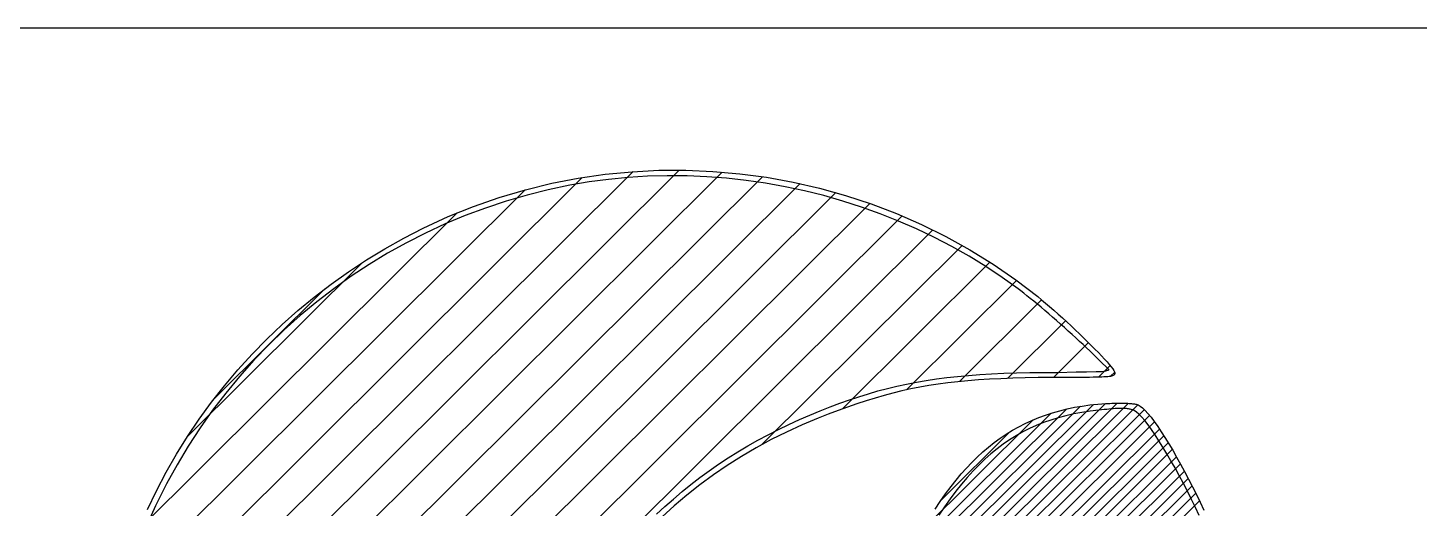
# Model space of a CAD drawing. Extents: x 0 to 420, y -1 to 297.
# Drawn here: x 185.83 to 201.67, y 10.33 to 15.8 of the extents above; entities that cross this region are included whole.
import ezdxf

# ---------------------------------------------------------------- set-up
doc = ezdxf.new("R2010")
doc.units = 0
doc.layers.get('0').update_dxf_attribs({"color": 15, "linetype": 'CONTINUOUS'})
doc.layers.add('SCD_DRAW', color=11, linetype='CONTINUOUS')

# ---------------------------------------------------------------- blocks, each defined once
blk = doc.blocks.new('EX_A3Frame_SysCAD2')
at = {"linetype": 'CONTINUOUS'}
for p, q in [((-0.226262, 15.804123), (420.273738, 15.804123)), ((186.61504, 7.583081), (193.246161, 14.183502)), ((186.61504, 7.583081), (193.246161, 14.183502)), ((186.626407, 8.100732), (192.720559, 14.166672)), ((186.626407, 8.100732), (192.720559, 14.166672)), ((186.627163, 7.086507), (193.735393, 14.161828)), ((186.627163, 7.086507), (193.735393, 14.161828)), ((186.669148, 6.620485), (194.192381, 14.108888)), ((186.669148, 6.620485), (194.192381, 14.108888)), ((186.688586, 8.670869), (192.142354, 14.099387)), ((186.688586, 8.670869), (192.142354, 14.099387)), ((192.097321, 14.09195), (192.402187, 14.136045)), ((192.402187, 14.136045), (192.70843, 14.165789)), ((192.663148, 14.100232), (192.440664, 14.078537)), ((192.886551, 14.11402), (192.663148, 14.100232)), ((192.70843, 14.165789), (193.015478, 14.181247)), ((193.110585, 14.119968), (192.886551, 14.11402)), ((193.015478, 14.181247), (193.322755, 14.182482)), ((193.334962, 14.118143), (193.110585, 14.119968)), ((193.322755, 14.182482), (193.629687, 14.16956)), ((193.559395, 14.108609), (193.334962, 14.118143)), ((193.783596, 14.091434), (193.559395, 14.108609)), ((193.629687, 14.16956), (193.935702, 14.142542)), ((193.935702, 14.142542), (194.240224, 14.101495)), ((194.240224, 14.101495), (194.54268, 14.04648)), ((186.743299, 6.188318), (194.62127, 14.029818)), ((186.743299, 6.188318), (194.62127, 14.029818)), ((186.833767, 9.324035), (191.490914, 13.95962)), ((186.833767, 9.324035), (191.490914, 13.95962)), ((191.19673, 13.872925), (191.494019, 13.960455)), ((191.494019, 13.960455), (191.794407, 14.033442)), ((191.754968, 13.959665), (191.513382, 13.899143)), ((191.999603, 14.011159), (191.754968, 13.959665)), ((191.794407, 14.033442), (192.097321, 14.09195)), ((192.219386, 14.048868), (191.999603, 14.011159)), ((192.440664, 14.078537), (192.219386, 14.048868)), ((194.007277, 14.066685), (193.783596, 14.091434)), ((194.230151, 14.034428), (194.007277, 14.066685)), ((194.45193, 13.994729), (194.230151, 14.034428)), ((194.672326, 13.947656), (194.45193, 13.994729)), ((194.54268, 14.04648), (194.842495, 13.977564)), ((194.891052, 13.893273), (194.672326, 13.947656)), ((194.842495, 13.977564), (195.139096, 13.894809)), ((186.84562, 5.782358), (195.028534, 13.927388)), ((186.84562, 5.782358), (195.028534, 13.927388)), ((186.968607, 5.396331), (195.41548, 13.804098)), ((186.968607, 5.396331), (195.41548, 13.804098)), ((190.903116, 13.770789), (191.19673, 13.872925)), ((191.27506, 13.829756), (191.04022, 13.751662)), ((191.513382, 13.899143), (191.27506, 13.829756)), ((195.107819, 13.831649), (194.891052, 13.893273)), ((195.322341, 13.762848), (195.107819, 13.831649)), ((195.139096, 13.894809), (195.431909, 13.798279)), ((195.431909, 13.798279), (195.72036, 13.688039)), ((187.090882, 10.087064), (190.719004, 13.698389)), ((187.090882, 10.087064), (190.719004, 13.698389)), ((187.112118, 5.031344), (195.78296, 13.662044)), ((187.112118, 5.031344), (195.78296, 13.662044)), ((190.329203, 13.522443), (190.613748, 13.653983)), ((190.809076, 13.665023), (190.581848, 13.569999)), ((190.613748, 13.653983), (190.903116, 13.770789)), ((191.04022, 13.751662), (190.809076, 13.665023)), ((195.534329, 13.686938), (195.322341, 13.762848)), ((195.743497, 13.603985), (195.534329, 13.686938)), ((195.72036, 13.688039), (196.003875, 13.564153)), ((187.269975, 4.680573), (196.13285, 13.502416)), ((187.269975, 4.680573), (196.13285, 13.502416)), ((190.108987, 13.409009), (190.329203, 13.522443)), ((190.358751, 13.46675), (190.140002, 13.355439)), ((190.581848, 13.569999), (190.358751, 13.46675)), ((195.949555, 13.514056), (195.743497, 13.603985)), ((196.152217, 13.417217), (195.949555, 13.514056)), ((196.003875, 13.564153), (196.281878, 13.426685)), ((189.894044, 13.288404), (190.108987, 13.409009)), ((190.140002, 13.355439), (189.925817, 13.236224)), ((194.1861, 11.056698), (196.466176, 13.326218)), ((194.1861, 11.056698), (196.466176, 13.326218)), ((196.351195, 13.313534), (196.152217, 13.417217)), ((196.281878, 13.426685), (196.553798, 13.275697)), ((196.5462, 13.203075), (196.351195, 13.313534)), ((189.480568, 13.026409), (189.684522, 13.16081)), ((189.684522, 13.16081), (189.894044, 13.288404)), ((189.925817, 13.236224), (189.716414, 13.109267)), ((196.736947, 13.085905), (196.5462, 13.203075)), ((196.553798, 13.275697), (196.81906, 13.111255)), ((187.642761, 11.14414), (189.640635, 13.132764)), ((187.642761, 11.14414), (189.640635, 13.132764)), ((189.282333, 12.885381), (189.480568, 13.026409)), ((189.716414, 13.109267), (189.512011, 12.974729)), ((195.106098, 11.464543), (196.783599, 13.134277)), ((195.106098, 11.464543), (196.783599, 13.134277)), ((196.923146, 12.962091), (196.736947, 13.085905)), ((196.81906, 13.111255), (197.07709, 12.933422)), ((189.089962, 12.73791), (189.282333, 12.885381)), ((189.312821, 12.832769), (189.119064, 12.683549)), ((189.512011, 12.974729), (189.312821, 12.832769)), ((195.832816, 11.680173), (197.085645, 12.927203)), ((195.832816, 11.680173), (197.085645, 12.927203)), ((197.104511, 12.831699), (196.923146, 12.962091)), ((197.07709, 12.933422), (197.327312, 12.742264)), ((187.940834, 11.567818), (189.210415, 12.831522)), ((187.940834, 11.567818), (189.210415, 12.831522)), ((188.903605, 12.584177), (189.089962, 12.73791)), ((189.119064, 12.683549), (188.930955, 12.527229)), ((196.438534, 11.775185), (197.372825, 12.705151)), ((196.438534, 11.775185), (197.372825, 12.705151)), ((197.135833, 12.807947), (197.104511, 12.831699)), ((197.169545, 12.781738), (197.135833, 12.807947)), ((197.205417, 12.753278), (197.169545, 12.781738)), ((197.243215, 12.72277), (197.205417, 12.753278)), ((197.282709, 12.690422), (197.243215, 12.72277)), ((197.323665, 12.656438), (197.282709, 12.690422)), ((197.327312, 12.742264), (197.371057, 12.706612)), ((197.371057, 12.706612), (197.416506, 12.668633)), ((188.723409, 12.424365), (188.903605, 12.584177)), ((188.930955, 12.527229), (188.748712, 12.36397)), ((197.365852, 12.621024), (197.323665, 12.656438)), ((197.409037, 12.584385), (197.365852, 12.621024)), ((197.452988, 12.546728), (197.409037, 12.584385)), ((197.416506, 12.668633), (197.463343, 12.62864)), ((197.497472, 12.508254), (197.452988, 12.546728)), ((197.463343, 12.62864), (197.511251, 12.586945)), ((197.511251, 12.586945), (197.559913, 12.54386)), ((197.559913, 12.54386), (197.609011, 12.499699)), ((188.549524, 12.258655), (188.723409, 12.424365)), ((188.748712, 12.36397), (188.57255, 12.193933)), ((196.984608, 11.81123), (197.644135, 12.467703)), ((196.984608, 11.81123), (197.644135, 12.467703)), ((197.542258, 12.469172), (197.497472, 12.508254)), ((197.587113, 12.429686), (197.542258, 12.469172)), ((197.631805, 12.390002), (197.587113, 12.429686)), ((197.609011, 12.499699), (197.658229, 12.454773)), ((197.676103, 12.350324), (197.631805, 12.390002)), ((197.658229, 12.454773), (197.70725, 12.409394)), ((197.70725, 12.409394), (197.755756, 12.363875)), ((197.755756, 12.363875), (197.80343, 12.318528)), ((188.382096, 12.087227), (188.549524, 12.258655)), ((197.506028, 11.821779), (197.905425, 12.219328)), ((197.506028, 11.821779), (197.905425, 12.219328)), ((197.719772, 12.310858), (197.676103, 12.350324)), ((197.762582, 12.271811), (197.719772, 12.310858)), ((197.8043, 12.233385), (197.762582, 12.271811)), ((197.80343, 12.318528), (197.849956, 12.273666)), ((197.844694, 12.195789), (197.8043, 12.233385)), ((197.849956, 12.273666), (197.895016, 12.229601)), ((197.895016, 12.229601), (197.938293, 12.186645)), ((188.221275, 11.910266), (188.382096, 12.087227)), ((188.57255, 12.193933), (188.402688, 12.017277)), ((197.883532, 12.159225), (197.844694, 12.195789)), ((197.92058, 12.1239), (197.883532, 12.159225)), ((197.955609, 12.090019), (197.92058, 12.1239)), ((197.938293, 12.186645), (197.979471, 12.14511)), ((197.988385, 12.057787), (197.955609, 12.090019)), ((197.979471, 12.14511), (198.018231, 12.105309)), ((198.018675, 12.02741), (197.988385, 12.057787)), ((198.018231, 12.105309), (198.054258, 12.067555)), ((198.054258, 12.067555), (198.087234, 12.032159)), ((188.067208, 11.727953), (188.221275, 11.910266)), ((188.402688, 12.017277), (188.239341, 11.834164)), ((197.556647, 11.880467), (197.766845, 11.885661)), ((197.766845, 11.885661), (197.881564, 11.885661)), ((197.881564, 11.885661), (197.993415, 11.88853)), ((197.993415, 11.88853), (198.05651, 11.891398)), ((198.046247, 11.999094), (198.018675, 12.02741)), ((198.019794, 11.825222), (198.152875, 11.957687)), ((198.019794, 11.825222), (198.152875, 11.957687)), ((198.046247, 11.999094), (198.124159, 11.927271)), ((198.05651, 11.891398), (198.102397, 11.897134)), ((198.087234, 12.032159), (198.116842, 11.999434)), ((198.102397, 11.897134), (198.116281, 11.900139)), ((198.125033, 11.901889), (198.116281, 11.900139)), ((198.116842, 11.999434), (198.142764, 11.969693)), ((198.124159, 11.927271), (198.132035, 11.917205)), ((198.132473, 11.905828), (198.125033, 11.901889)), ((198.132035, 11.917205), (198.133786, 11.911954)), ((198.133786, 11.911954), (198.132473, 11.905828)), ((198.142764, 11.969693), (198.164685, 11.943246)), ((198.157338, 11.835145), (198.20491, 11.882497)), ((198.157338, 11.835145), (198.20491, 11.882497)), ((198.164685, 11.943246), (198.182285, 11.920409)), ((198.182285, 11.920409), (198.19525, 11.901491)), ((198.19525, 11.901491), (198.203261, 11.886805)), ((198.203261, 11.886805), (198.206003, 11.876665)), ((187.920043, 11.540469), (188.067208, 11.727953)), ((188.239341, 11.834164), (188.082726, 11.644755)), ((195.616407, 11.696882), (195.725036, 11.72312)), ((195.725036, 11.72312), (195.834745, 11.747014)), ((195.834745, 11.747014), (195.945969, 11.768643)), ((195.945969, 11.768643), (196.05914, 11.788088)), ((196.089644, 11.729389), (195.985202, 11.711094)), ((196.05914, 11.788088), (196.174693, 11.805426)), ((196.19617, 11.745754), (196.089644, 11.729389)), ((196.174693, 11.805426), (196.293061, 11.820739)), ((196.305293, 11.760271), (196.19617, 11.745754)), ((196.293061, 11.820739), (196.414679, 11.834104)), ((196.417522, 11.773025), (196.305293, 11.760271)), ((196.414679, 11.834104), (196.539979, 11.845601)), ((196.533367, 11.784101), (196.417522, 11.773025)), ((196.65334, 11.793581), (196.533367, 11.784101)), ((196.539979, 11.845601), (196.669397, 11.855312)), ((196.77795, 11.80155), (196.65334, 11.793581)), ((196.669397, 11.855312), (196.803364, 11.863313)), ((196.90771, 11.808091), (196.77795, 11.80155)), ((196.803364, 11.863313), (196.942317, 11.869685)), ((197.043128, 11.813289), (196.90771, 11.808091)), ((196.942317, 11.869685), (197.086688, 11.874507)), ((197.184716, 11.817226), (197.043128, 11.813289)), ((197.086688, 11.874507), (197.236911, 11.877857)), ((197.332984, 11.819988), (197.184716, 11.817226)), ((197.236911, 11.877857), (197.393419, 11.879819)), ((197.488443, 11.821659), (197.332984, 11.819988)), ((197.393419, 11.879819), (197.556647, 11.880467)), ((197.651603, 11.82232), (197.488443, 11.821659)), ((197.714297, 11.82241), (197.651603, 11.82232)), ((197.772096, 11.822546), (197.714297, 11.82241)), ((197.825198, 11.822749), (197.772096, 11.822546)), ((197.873801, 11.823037), (197.825198, 11.822749)), ((197.918104, 11.82343), (197.873801, 11.823037)), ((197.958303, 11.823947), (197.918104, 11.82343)), ((197.994597, 11.824608), (197.958303, 11.823947)), ((198.027185, 11.825433), (197.994597, 11.824608)), ((198.056263, 11.82644), (198.027185, 11.825433)), ((198.082031, 11.827649), (198.056263, 11.82644)), ((198.104686, 11.82908), (198.082031, 11.827649)), ((198.124425, 11.830752), (198.104686, 11.82908)), ((198.141448, 11.832684), (198.124425, 11.830752)), ((198.155952, 11.834895), (198.141448, 11.832684)), ((198.168134, 11.837406), (198.155952, 11.834895)), ((198.178194, 11.840236), (198.168134, 11.837406)), ((198.186329, 11.843403), (198.178194, 11.840236)), ((198.192736, 11.846927), (198.186329, 11.843403)), ((198.197615, 11.850829), (198.192736, 11.846927)), ((198.201163, 11.855125), (198.197615, 11.850829)), ((198.203577, 11.859839), (198.201163, 11.855125)), ((198.205056, 11.864987), (198.203577, 11.859839)), ((198.205799, 11.870588), (198.205056, 11.864987)), ((198.206003, 11.876665), (198.205799, 11.870588)), ((188.082726, 11.644755), (187.933062, 11.44921)), ((195.074279, 11.527755), (195.184015, 11.566903)), ((195.184015, 11.566903), (195.292661, 11.603311)), ((195.292661, 11.603311), (195.400653, 11.637057)), ((195.476404, 11.587721), (195.373752, 11.55608)), ((195.400653, 11.637057), (195.508424, 11.668221)), ((195.578078, 11.616928), (195.476404, 11.587721)), ((195.508424, 11.668221), (195.616407, 11.696882)), ((195.679284, 11.643785), (195.578078, 11.616928)), ((195.780533, 11.668375), (195.679284, 11.643785)), ((195.882336, 11.690783), (195.780533, 11.668375)), ((195.985202, 11.711094), (195.882336, 11.690783)), ((187.779929, 11.347996), (187.920043, 11.540469)), ((187.933062, 11.44921), (187.790562, 11.247688)), ((194.734202, 11.393069), (194.849806, 11.440917)), ((194.849806, 11.440917), (194.963021, 11.485786)), ((195.054823, 11.445713), (194.943154, 11.403496)), ((194.963021, 11.485786), (195.074279, 11.527755)), ((195.163473, 11.48516), (195.054823, 11.445713)), ((195.143793, 8.07348), (198.542557, 11.456509)), ((195.143793, 8.07348), (198.542557, 11.456509)), ((195.269612, 11.52192), (195.163473, 11.48516)), ((195.19632, 8.252748), (198.469636, 11.51091)), ((195.19632, 8.252748), (198.469636, 11.51091)), ((195.253194, 8.436344), (198.358524, 11.527298)), ((195.253194, 8.436344), (198.358524, 11.527298)), ((195.373752, 11.55608), (195.269612, 11.52192)), ((195.317493, 8.627516), (198.233002, 11.529528)), ((195.317493, 8.627516), (198.233002, 11.529528)), ((195.390287, 8.826959), (198.100553, 11.524678)), ((195.390287, 8.826959), (198.100553, 11.524678)), ((195.473386, 9.036658), (197.961653, 11.513404)), ((195.473386, 9.036658), (197.961653, 11.513404)), ((195.569239, 9.259028), (197.814347, 11.493742)), ((195.569239, 9.259028), (197.814347, 11.493742)), ((195.681658, 9.49791), (197.655584, 11.462698)), ((195.681658, 9.49791), (197.655584, 11.462698)), ((195.816953, 9.759565), (197.480124, 11.415035)), ((195.816953, 9.759565), (197.480124, 11.415035)), ((197.417317, 11.394213), (197.497417, 11.420406)), ((197.497417, 11.420406), (197.579155, 11.443762)), ((197.579155, 11.443762), (197.662556, 11.464292)), ((197.737423, 11.40665), (197.64765, 11.386589)), ((197.662556, 11.464292), (197.747637, 11.482007)), ((197.829808, 11.42385), (197.737423, 11.40665)), ((197.747637, 11.482007), (197.834422, 11.496917)), ((197.924936, 11.438274), (197.829808, 11.42385)), ((197.834422, 11.496917), (197.922929, 11.509036)), ((197.922929, 11.509036), (198.013183, 11.518373)), ((198.022936, 11.450007), (197.924936, 11.438274)), ((198.013183, 11.518373), (198.105203, 11.524941)), ((198.054853, 11.453303), (198.022936, 11.450007)), ((198.084862, 11.4563), (198.054853, 11.453303)), ((198.113042, 11.458997), (198.084862, 11.4563)), ((198.105203, 11.524941), (198.127361, 11.526108)), ((198.139476, 11.461394), (198.113042, 11.458997)), ((198.127361, 11.526108), (198.149084, 11.52711)), ((198.164244, 11.463489), (198.139476, 11.461394)), ((198.149084, 11.52711), (198.170352, 11.52795)), ((198.187427, 11.465281), (198.164244, 11.463489)), ((198.170352, 11.52795), (198.191143, 11.528629)), ((198.209106, 11.46677), (198.187427, 11.465281)), ((198.191143, 11.528629), (198.211433, 11.529146)), ((198.229361, 11.467952), (198.209106, 11.46677)), ((198.211433, 11.529146), (198.231204, 11.529503)), ((198.248276, 11.468828), (198.229361, 11.467952)), ((198.231204, 11.529503), (198.25043, 11.529701)), ((198.265928, 11.469397), (198.248276, 11.468828)), ((198.25043, 11.529701), (198.269093, 11.52974)), ((198.2824, 11.469658), (198.265928, 11.469397)), ((198.269093, 11.52974), (198.287169, 11.529623)), ((198.297774, 11.469608), (198.2824, 11.469658)), ((198.287169, 11.529623), (198.304637, 11.529349)), ((198.312129, 11.469248), (198.297774, 11.469608)), ((198.304637, 11.529349), (198.321476, 11.528918)), ((198.325546, 11.468576), (198.312129, 11.469248)), ((198.321476, 11.528918), (198.337663, 11.528334)), ((198.338107, 11.467592), (198.325546, 11.468576)), ((198.337663, 11.528334), (198.353177, 11.527596)), ((198.349893, 11.466292), (198.338107, 11.467592)), ((198.360984, 11.464678), (198.349893, 11.466292)), ((198.353177, 11.527596), (198.367996, 11.526705)), ((198.371461, 11.462747), (198.360984, 11.464678)), ((198.367996, 11.526705), (198.382099, 11.525663)), ((198.381406, 11.460499), (198.371461, 11.462747)), ((198.390899, 11.457932), (198.381406, 11.460499)), ((198.382099, 11.525663), (198.395463, 11.524469)), ((198.400021, 11.455046), (198.390899, 11.457932)), ((198.395463, 11.524469), (198.408067, 11.523125)), ((198.408853, 11.451838), (198.400021, 11.455046)), ((198.408067, 11.523125), (198.41989, 11.521632)), ((198.417477, 11.448309), (198.408853, 11.451838)), ((198.425972, 11.444457), (198.417477, 11.448309)), ((198.41989, 11.521632), (198.430908, 11.51999)), ((198.451364, 11.428681), (198.425972, 11.444457)), ((198.430908, 11.51999), (198.441103, 11.518202)), ((198.441103, 11.518202), (198.450449, 11.516266)), ((198.450449, 11.516266), (198.458927, 11.514185)), ((198.480194, 11.404088), (198.451364, 11.428681)), ((198.458927, 11.514185), (198.466515, 11.51196)), ((198.466515, 11.51196), (198.473191, 11.509591)), ((198.473191, 11.509591), (198.495938, 11.497032)), ((198.495938, 11.497032), (198.522075, 11.476148)), ((198.522075, 11.476148), (198.551326, 11.447415)), ((198.551326, 11.447415), (198.583423, 11.411315)), ((198.583423, 11.411315), (198.618089, 11.368324)), ((187.647015, 11.150717), (187.779929, 11.347996)), ((187.790562, 11.247688), (187.655445, 11.040353)), ((194.37525, 11.230324), (194.494715, 11.28756)), ((194.645877, 11.282505), (194.467459, 11.200885)), ((194.494715, 11.28756), (194.615773, 11.342162)), ((194.615773, 11.342162), (194.734202, 11.393069)), ((194.827953, 11.358427), (194.645877, 11.282505)), ((194.943154, 11.403496), (194.827953, 11.358427)), ((195.034482, 7.710893), (198.656829, 11.31647)), ((195.034482, 7.710893), (198.656829, 11.31647)), ((195.090177, 7.893314), (198.601932, 11.388812)), ((195.090177, 7.893314), (198.601932, 11.388812)), ((195.987438, 10.05625), (197.276909, 11.339752)), ((195.987438, 10.05625), (197.276909, 11.339752)), ((197.04066, 11.220279), (197.112883, 11.260832)), ((197.112883, 11.260832), (197.186638, 11.298491)), ((197.186638, 11.298491), (197.261949, 11.333267)), ((197.312089, 11.276027), (197.233434, 11.240382)), ((197.261949, 11.333267), (197.338834, 11.36517)), ((197.392709, 11.308385), (197.312089, 11.276027)), ((197.338834, 11.36517), (197.417317, 11.394213)), ((197.475422, 11.337542), (197.392709, 11.308385)), ((197.56036, 11.36358), (197.475422, 11.337542)), ((197.64765, 11.386589), (197.56036, 11.36358)), ((198.512165, 11.371211), (198.480194, 11.404088)), ((198.54698, 11.330587), (198.512165, 11.371211)), ((198.584344, 11.282752), (198.54698, 11.330587)), ((198.623957, 11.228241), (198.584344, 11.282752)), ((198.618089, 11.368324), (198.655054, 11.318921)), ((198.655054, 11.318921), (198.694045, 11.263586)), ((198.694045, 11.263586), (198.734787, 11.202796)), ((187.521447, 10.948814), (187.647015, 11.150717)), ((194.026872, 11.043189), (194.141282, 11.108101)), ((194.292847, 11.113717), (194.122188, 11.021151)), ((194.141282, 11.108101), (194.257424, 11.170492)), ((194.257424, 11.170492), (194.37525, 11.230324)), ((194.467459, 11.200885), (194.292847, 11.113717)), ((194.906524, 7.317715), (198.764094, 11.157426)), ((194.906524, 7.317715), (198.764094, 11.157426)), ((194.970174, 7.508057), (198.713844, 11.234394)), ((194.970174, 7.508057), (198.713844, 11.234394)), ((196.224806, 10.419504), (197.012185, 11.203238)), ((196.224806, 10.419504), (197.012185, 11.203238)), ((196.832981, 11.081139), (196.900731, 11.130443)), ((196.900731, 11.130443), (196.96995, 11.17682)), ((197.007956, 11.112872), (196.935861, 11.063227)), ((196.96995, 11.17682), (197.04066, 11.220279)), ((197.081497, 11.15889), (197.007956, 11.112872)), ((197.156613, 11.201364), (197.081497, 11.15889)), ((197.233434, 11.240382), (197.156613, 11.201364)), ((198.665525, 11.16759), (198.623957, 11.228241)), ((198.70875, 11.101336), (198.665525, 11.16759)), ((198.753335, 11.030012), (198.70875, 11.101336)), ((198.734787, 11.202796), (198.77701, 11.137031)), ((198.77701, 11.137031), (198.820439, 11.066768)), ((187.403374, 10.742466), (187.521447, 10.948814)), ((187.655445, 11.040353), (187.527928, 10.827362)), ((193.803421, 10.905956), (193.914236, 10.975796)), ((193.914236, 10.975796), (194.026872, 11.043189)), ((194.122188, 11.021151), (193.95563, 10.923335)), ((194.751988, 6.910359), (198.860481, 10.99983)), ((194.751988, 6.910359), (198.860481, 10.99983)), ((194.83541, 7.119946), (198.812947, 11.079069)), ((194.83541, 7.119946), (198.812947, 11.079069)), ((196.638337, 10.915539), (196.701805, 10.973698)), ((196.701805, 10.973698), (196.76668, 11.028894)), ((196.795489, 10.952712), (196.726953, 10.891673)), ((196.76668, 11.028894), (196.832981, 11.081139)), ((196.865082, 11.009869), (196.795489, 10.952712)), ((196.935861, 11.063227), (196.865082, 11.009869)), ((198.798983, 10.954155), (198.753335, 11.030012)), ((198.845399, 10.874301), (198.798983, 10.954155)), ((198.820439, 11.066768), (198.864803, 10.992487)), ((198.864803, 10.992487), (198.909828, 10.914667)), ((187.527928, 10.827362), (187.408227, 10.608879)), ((193.587439, 10.75909), (193.694475, 10.833708)), ((193.793323, 10.820421), (193.635413, 10.712557)), ((193.694475, 10.833708), (193.803421, 10.905956)), ((193.95563, 10.923335), (193.793323, 10.820421)), ((194.498767, 6.40434), (198.952958, 10.837909)), ((194.498767, 6.40434), (198.952958, 10.837909)), ((194.64569, 6.677568), (198.907173, 10.919321)), ((194.64569, 6.677568), (198.907173, 10.919321)), ((196.456156, 10.723172), (196.515534, 10.790287)), ((196.515534, 10.790287), (196.576254, 10.854405)), ((196.576254, 10.854405), (196.638337, 10.915539)), ((196.659343, 10.826665), (196.59253, 10.757603)), ((196.726953, 10.891673), (196.659343, 10.826665)), ((198.892284, 10.790985), (198.845399, 10.874301)), ((198.939343, 10.704743), (198.892284, 10.790985)), ((198.909828, 10.914667), (198.955242, 10.833785)), ((198.955242, 10.833785), (199.000772, 10.75032)), ((187.292945, 10.531858), (187.403374, 10.742466)), ((190.068811, 1.740206), (199.042282, 10.672133)), ((190.068811, 1.740206), (199.042282, 10.672133)), ((193.37929, 10.602896), (193.482363, 10.68214)), ((193.635413, 10.712557), (193.48205, 10.599894)), ((193.482363, 10.68214), (193.587439, 10.75909)), ((194.27001, 6.04894), (198.99815, 10.755191)), ((194.27001, 6.04894), (198.99815, 10.755191)), ((196.341344, 10.579905), (196.398101, 10.653048)), ((196.398101, 10.653048), (196.456156, 10.723172)), ((196.526386, 10.684403), (196.460779, 10.606978)), ((196.59253, 10.757603), (196.526386, 10.684403)), ((198.986278, 10.616111), (198.939343, 10.704743)), ((199.032793, 10.525625), (198.986278, 10.616111)), ((199.000772, 10.75032), (199.046145, 10.664753)), ((199.046145, 10.664753), (199.091088, 10.577559)), ((187.190306, 10.317171), (187.292945, 10.531858)), ((187.408227, 10.608879), (187.28392, 10.358561)), ((190.152714, 1.696735), (199.085625, 10.588291)), ((190.152714, 1.696735), (199.085625, 10.588291)), ((190.237403, 1.653742), (199.128284, 10.503462)), ((190.237403, 1.653742), (199.128284, 10.503462)), ((193.179337, 10.437673), (193.278266, 10.521394)), ((193.33338, 10.48258), (193.189554, 10.360766)), ((193.278266, 10.521394), (193.37929, 10.602896)), ((193.48205, 10.599894), (193.33338, 10.48258)), ((196.218461, 10.410454), (196.279373, 10.495961)), ((196.279373, 10.495961), (196.341344, 10.579905)), ((196.395581, 10.525244), (196.330661, 10.439117)), ((196.460779, 10.606978), (196.395581, 10.525244)), ((199.078591, 10.433818), (199.032793, 10.525625)), ((199.091088, 10.577559), (199.135329, 10.489219)), ((199.135329, 10.489219), (199.178596, 10.40021)), ((187.28392, 10.358561), (187.171, 10.104765)), ((190.322531, 1.611491), (199.170037, 10.418037)), ((190.322531, 1.611491), (199.170037, 10.418037)), ((192.987947, 10.263723), (193.082549, 10.35177)), ((193.189554, 10.360766), (193.050717, 10.234601)), ((193.082549, 10.35177), (193.179337, 10.437673)), ((196.158629, 10.323421), (196.218461, 10.410454)), ((196.26589, 10.348509), (196.201138, 10.253337)), ((196.330661, 10.439117), (196.26589, 10.348509)), ((199.123374, 10.341229), (199.078591, 10.433818)), ((199.166847, 10.248392), (199.123374, 10.341229)), ((199.178596, 10.40021), (199.220614, 10.311013))]:
    blk.add_line(p, q, dxfattribs=at)

msp = doc.modelspace()

# ---------------------------------------------------------------- block references
at = {"layer": 'SCD_DRAW', "color": 10}
msp.add_blockref('EX_A3Frame_SysCAD2', (0, 0), dxfattribs=at)

doc.saveas('drawing.dxf')
